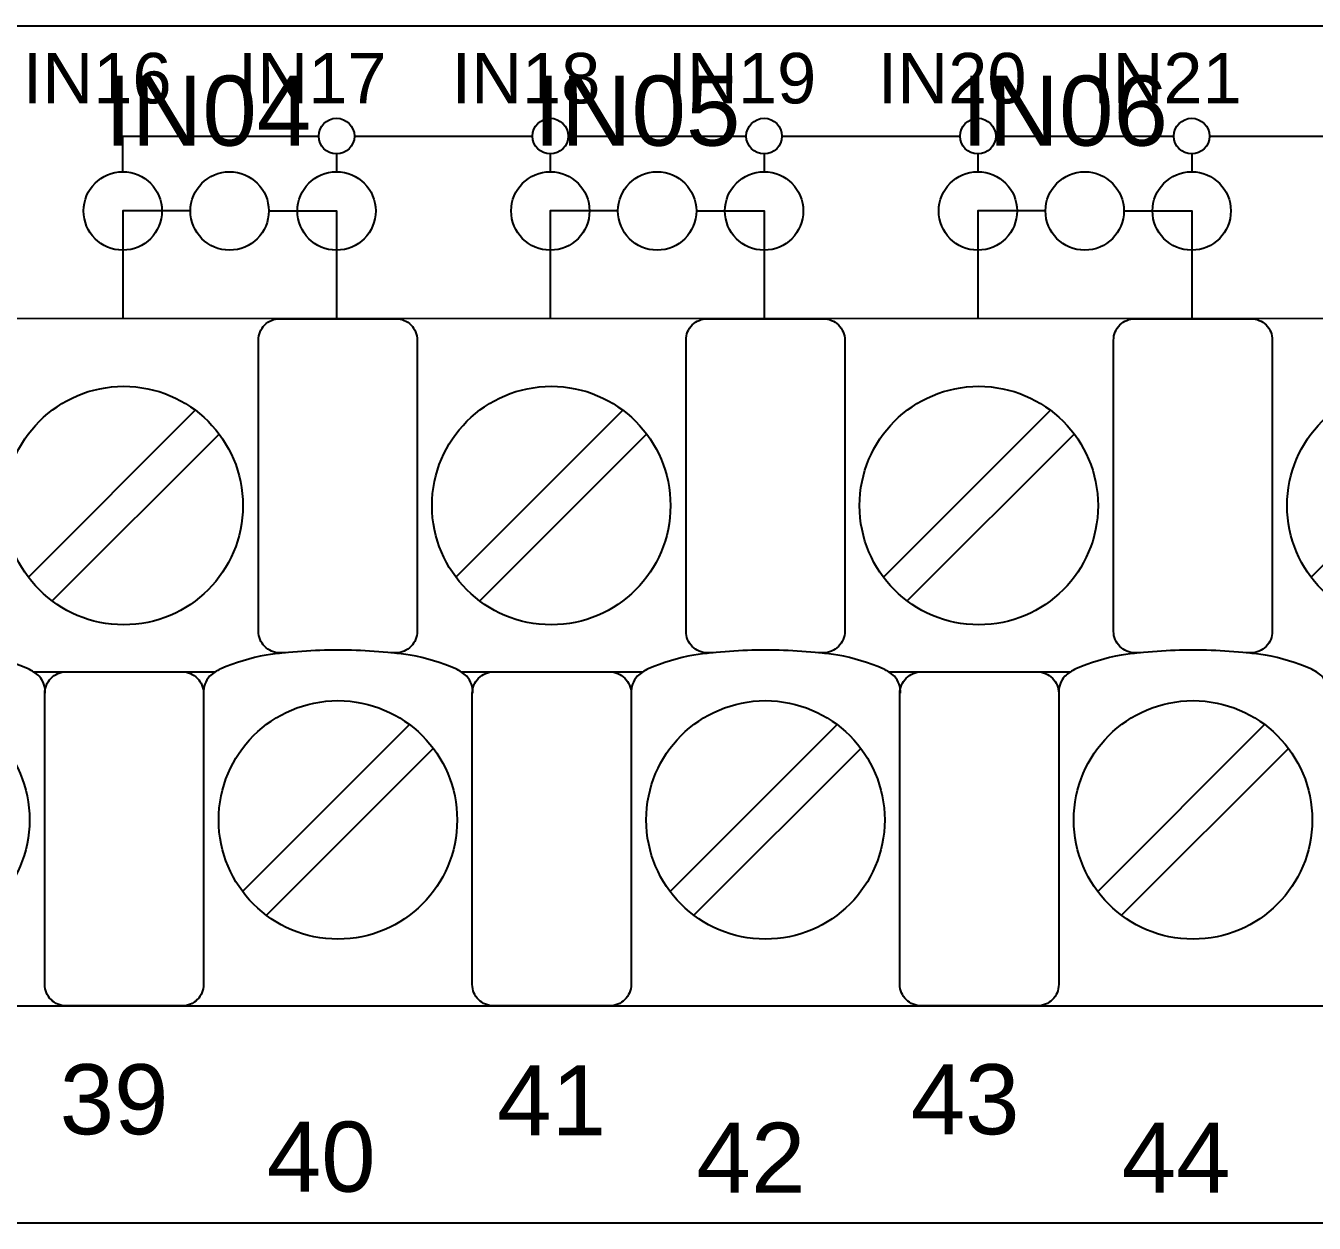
# Model space of a CAD drawing. Extents: x 1 to 47.7, y 0.3 to 34.2.
# Drawn here: x 40.537 to 42.345, y 9.106 to 10.786 of the extents above; entities that cross this region are included whole.
import ezdxf

# ---------------------------------------------------------------- set-up
doc = ezdxf.new("R2010")
doc.units = 0
doc.header["$MEASUREMENT"] = 0
for name, color, linetype in [('6_1__0__EMPTY', 7, 'CONTINUOUS'), ('6_2__2___8__OPTOISO_IND_LS', 7, 'CONTINUOUS'), ('6_3__7___8__OPTOISO_IND_LS', 7, 'CONTINUOUS'), ('6_4__4___24__OPTOISO_LS_IN', 7, 'CONTINUOUS'), ('6_5__D___24__OPTOISO_LS_IN', 7, 'CONTINUOUS'), ('6_6__8___8__OPTOISO_IND_LS', 7, 'CONTINUOUS'), ('7_0______DWG_', 7, 'CONTINUOUS')]:
    doc.layers.add(name, color=color, linetype=linetype)
doc.styles.add('ARIAL', font='arial.ttf')

msp = doc.modelspace()

# ---------------------------------------------------------------- linework, layer by layer
at = {"layer": '6_1__0__EMPTY'}
msp.add_lwpolyline([(43.4565, 10.3753), (38.4754, 10.3754, 0.414215), (38.4454, 10.3454), (38.4455, 10.0325), (38.3546, 9.7877, 0.47859), (38.4996, 9.5892), (38.733, 9.5892, -0.414214), (38.763, 9.5592), (38.763, 9.4412, 0.414213), (38.793, 9.4112), (43.7748, 9.4111, 0.414214), (43.8048, 9.4411), (43.8048, 9.7542), (43.8957, 9.9989, 0.480048), (43.7507, 10.1971), (43.5165, 10.1971, -0.414214), (43.4865, 10.2271), (43.4865, 10.3453, 0.414212), (43.4565, 10.3753), (43.4565, 10.3753)], format="xyb", dxfattribs=at)
at = {"layer": '6_2__2___8__OPTOISO_IND_LS'}
for points in [[(40.7681, 10.5265), (40.6732, 10.5265), (40.6732, 10.3753)], [(40.8781, 10.5265), (40.9732, 10.5265), (40.9732, 10.3753)], [(41.3681, 10.5265), (41.2732, 10.5265), (41.2732, 10.3753)], [(41.4781, 10.5265), (41.5732, 10.5265), (41.5732, 10.3753)], [(41.9681, 10.5265), (41.8732, 10.5265), (41.8732, 10.3753)], [(42.0781, 10.5265), (42.1732, 10.5265), (42.1732, 10.3753)], [(40.7749, 10.247), (40.5407, 10.0128)], [(41.3749, 10.247), (41.1407, 10.0128)], [(41.9749, 10.247), (41.7407, 10.0128)], [(42.5749, 10.247), (42.3407, 10.0128)], [(40.8083, 10.2135), (40.5741, 9.9794)], [(41.4083, 10.2135), (41.1741, 9.9794)], [(42.0083, 10.2135), (41.7741, 9.9794)], [(40.548, 9.8799), (40.8031, 9.8799)], [(41.148, 9.8799), (41.4031, 9.8799)], [(41.748, 9.8799), (42.0031, 9.8799)], [(41.0755, 9.806), (40.8413, 9.5718)], [(41.6755, 9.806), (41.4413, 9.5718)], [(42.2755, 9.806), (42.0413, 9.5718)], [(41.1089, 9.7725), (40.8748, 9.5384)], [(41.7089, 9.7725), (41.4748, 9.5384)], [(42.3089, 9.7725), (42.0748, 9.5384)]]:
    msp.add_lwpolyline(points, dxfattribs=at)
for points in [[(38.763, 9.4412, 0.414213), (38.793, 9.4112), (43.7748, 9.4111, 0.414214), (43.8048, 9.4411), (43.8048, 9.7542), (43.8957, 9.9989, 0.480048), (43.7507, 10.1971), (43.5165, 10.1971, -0.414214), (43.4865, 10.2271), (43.4865, 10.3453, 0.414212), (43.4565, 10.3753), (43.4565, 10.3753), (38.4754, 10.3754, 0.414215), (38.4454, 10.3454), (38.4455, 10.0325), (38.3546, 9.7877, 0.47859), (38.4996, 9.5892), (38.733, 9.5892, -0.414214), (38.763, 9.5592)], [(40.9015, 9.9066), (40.8936, 9.9066, -0.414214), (40.8636, 9.9366), (40.8636, 10.3453, -0.414214), (40.8936, 10.3753), (41.0564, 10.3753, -0.414214), (41.0864, 10.3453), (41.0864, 9.9366, -0.414214), (41.0564, 9.9066), (41.0496, 9.9066)], [(41.5015, 9.9066), (41.4936, 9.9066, -0.414214), (41.4636, 9.9366), (41.4636, 10.3453, -0.414214), (41.4936, 10.3753), (41.6564, 10.3753, -0.414214), (41.6864, 10.3453), (41.6864, 9.9366, -0.414214), (41.6564, 9.9066), (41.6496, 9.9066)], [(42.1015, 9.9066), (42.0936, 9.9066, -0.414214), (42.0636, 9.9366), (42.0636, 10.3453, -0.414214), (42.0936, 10.3753), (42.2564, 10.3753, -0.414214), (42.2864, 10.3453), (42.2864, 9.9366, -0.414214), (42.2564, 9.9066), (42.2496, 9.9066)], [(40.5645, 9.8499, 0.191033), (40.556, 9.8738, 0.081668), (40.5404, 9.884, 0.0591), (40.4766, 9.9033, 0.034646), (40.3751, 9.9104, 0.03436), (40.2744, 9.9033, 0.0591), (40.2107, 9.884, 0.081668), (40.1951, 9.8738, 0.191033), (40.1866, 9.8499)], [(41.1645, 9.8499, 0.191033), (41.156, 9.8738, 0.081668), (41.1404, 9.884, 0.0591), (41.0767, 9.9033, 0.034646), (40.9751, 9.9104, 0.03436), (40.8744, 9.9033, 0.0591), (40.8107, 9.884, 0.081668), (40.7951, 9.8738, 0.191033), (40.7866, 9.8499)], [(41.7645, 9.8499, 0.191033), (41.756, 9.8738, 0.081668), (41.7404, 9.884, 0.0591), (41.6767, 9.9033, 0.034646), (41.5751, 9.9104, 0.03436), (41.4744, 9.9033, 0.0591), (41.4107, 9.884, 0.081668), (41.3951, 9.8738, 0.191033), (41.3866, 9.8499)], [(42.3645, 9.8499, 0.191033), (42.356, 9.8738, 0.081668), (42.3404, 9.884, 0.0591), (42.2767, 9.9033, 0.034646), (42.1751, 9.9104, 0.03436), (42.0744, 9.9033, 0.0591), (42.0107, 9.884, 0.081668), (41.9951, 9.8738, 0.191033), (41.9866, 9.8499)], [(40.7566, 9.8799, -0.414214), (40.7866, 9.8499), (40.7866, 9.4412, -0.414214), (40.7566, 9.4112), (40.5937, 9.4112, -0.414214), (40.5637, 9.4412), (40.5637, 9.8499, -0.414214), (40.5937, 9.8799)], [(41.3566, 9.8799, -0.414214), (41.3866, 9.8499), (41.3866, 9.4412, -0.414214), (41.3566, 9.4112), (41.1937, 9.4112, -0.414214), (41.1637, 9.4412), (41.1637, 9.8499, -0.414214), (41.1937, 9.8799)], [(41.9566, 9.8799, -0.414214), (41.9866, 9.8499), (41.9866, 9.4412, -0.414214), (41.9566, 9.4112), (41.7937, 9.4112, -0.414214), (41.7637, 9.4412), (41.7637, 9.8499, -0.414214), (41.7937, 9.8799)]]:
    msp.add_lwpolyline(points, format="xyb", dxfattribs=at)
for centre, radius in [((40.8231, 10.5265), 0.055), ((41.4231, 10.5265), 0.055), ((42.0231, 10.5265), 0.055), ((40.6745, 10.1132), 0.1673), ((41.2745, 10.1132), 0.1673), ((41.8745, 10.1132), 0.1673), ((42.4745, 10.1132), 0.1673), ((40.3751, 9.6722), 0.1673), ((40.9751, 9.6722), 0.1673), ((41.5751, 9.6722), 0.1673), ((42.1751, 9.6722), 0.1673)]:
    msp.add_circle(centre, radius, dxfattribs=at)
at = {"layer": '6_3__7___8__OPTOISO_IND_LS'}
for points in [[(40.7681, 10.5265), (40.6732, 10.5265), (40.6732, 10.3753)], [(40.8781, 10.5265), (40.9732, 10.5265), (40.9732, 10.3753)], [(41.3681, 10.5265), (41.2732, 10.5265), (41.2732, 10.3753)], [(41.4781, 10.5265), (41.5732, 10.5265), (41.5732, 10.3753)], [(41.9681, 10.5265), (41.8732, 10.5265), (41.8732, 10.3753)], [(42.0781, 10.5265), (42.1732, 10.5265), (42.1732, 10.3753)], [(40.7749, 10.247), (40.5407, 10.0128)], [(41.3749, 10.247), (41.1407, 10.0128)], [(41.9749, 10.247), (41.7407, 10.0128)], [(42.5749, 10.247), (42.3407, 10.0128)], [(40.8083, 10.2135), (40.5741, 9.9794)], [(41.4083, 10.2135), (41.1741, 9.9794)], [(42.0083, 10.2135), (41.7741, 9.9794)], [(40.548, 9.8799), (40.8031, 9.8799)], [(41.148, 9.8799), (41.4031, 9.8799)], [(41.748, 9.8799), (42.0031, 9.8799)], [(41.0755, 9.806), (40.8413, 9.5718)], [(41.6755, 9.806), (41.4413, 9.5718)], [(42.2755, 9.806), (42.0413, 9.5718)], [(41.1089, 9.7725), (40.8748, 9.5384)], [(41.7089, 9.7725), (41.4748, 9.5384)], [(42.3089, 9.7725), (42.0748, 9.5384)]]:
    msp.add_lwpolyline(points, dxfattribs=at)
for points in [[(38.763, 9.4412, 0.414213), (38.793, 9.4112), (43.7748, 9.4111, 0.414214), (43.8048, 9.4411), (43.8048, 9.7542), (43.8957, 9.9989, 0.480048), (43.7507, 10.1971), (43.5165, 10.1971, -0.414214), (43.4865, 10.2271), (43.4865, 10.3453, 0.414212), (43.4565, 10.3753), (43.4565, 10.3753), (38.4754, 10.3754, 0.414215), (38.4454, 10.3454), (38.4455, 10.0325), (38.3546, 9.7877, 0.47859), (38.4996, 9.5892), (38.733, 9.5892, -0.414214), (38.763, 9.5592)], [(40.9015, 9.9066), (40.8936, 9.9066, -0.414214), (40.8636, 9.9366), (40.8636, 10.3453, -0.414214), (40.8936, 10.3753), (41.0564, 10.3753, -0.414214), (41.0864, 10.3453), (41.0864, 9.9366, -0.414214), (41.0564, 9.9066), (41.0496, 9.9066)], [(41.5015, 9.9066), (41.4936, 9.9066, -0.414214), (41.4636, 9.9366), (41.4636, 10.3453, -0.414214), (41.4936, 10.3753), (41.6564, 10.3753, -0.414214), (41.6864, 10.3453), (41.6864, 9.9366, -0.414214), (41.6564, 9.9066), (41.6496, 9.9066)], [(42.1015, 9.9066), (42.0936, 9.9066, -0.414214), (42.0636, 9.9366), (42.0636, 10.3453, -0.414214), (42.0936, 10.3753), (42.2564, 10.3753, -0.414214), (42.2864, 10.3453), (42.2864, 9.9366, -0.414214), (42.2564, 9.9066), (42.2496, 9.9066)], [(40.5645, 9.8499, 0.191033), (40.556, 9.8738, 0.081668), (40.5404, 9.884, 0.0591), (40.4766, 9.9033, 0.034646), (40.3751, 9.9104, 0.03436), (40.2744, 9.9033, 0.0591), (40.2107, 9.884, 0.081668), (40.1951, 9.8738, 0.191033), (40.1866, 9.8499)], [(41.1645, 9.8499, 0.191033), (41.156, 9.8738, 0.081668), (41.1404, 9.884, 0.0591), (41.0767, 9.9033, 0.034646), (40.9751, 9.9104, 0.03436), (40.8744, 9.9033, 0.0591), (40.8107, 9.884, 0.081668), (40.7951, 9.8738, 0.191033), (40.7866, 9.8499)], [(41.7645, 9.8499, 0.191033), (41.756, 9.8738, 0.081668), (41.7404, 9.884, 0.0591), (41.6767, 9.9033, 0.034646), (41.5751, 9.9104, 0.03436), (41.4744, 9.9033, 0.0591), (41.4107, 9.884, 0.081668), (41.3951, 9.8738, 0.191033), (41.3866, 9.8499)], [(42.3645, 9.8499, 0.191033), (42.356, 9.8738, 0.081668), (42.3404, 9.884, 0.0591), (42.2767, 9.9033, 0.034646), (42.1751, 9.9104, 0.03436), (42.0744, 9.9033, 0.0591), (42.0107, 9.884, 0.081668), (41.9951, 9.8738, 0.191033), (41.9866, 9.8499)], [(40.7566, 9.8799, -0.414214), (40.7866, 9.8499), (40.7866, 9.4412, -0.414214), (40.7566, 9.4112), (40.5937, 9.4112, -0.414214), (40.5637, 9.4412), (40.5637, 9.8499, -0.414214), (40.5937, 9.8799)], [(41.3566, 9.8799, -0.414214), (41.3866, 9.8499), (41.3866, 9.4412, -0.414214), (41.3566, 9.4112), (41.1937, 9.4112, -0.414214), (41.1637, 9.4412), (41.1637, 9.8499, -0.414214), (41.1937, 9.8799)], [(41.9566, 9.8799, -0.414214), (41.9866, 9.8499), (41.9866, 9.4412, -0.414214), (41.9566, 9.4112), (41.7937, 9.4112, -0.414214), (41.7637, 9.4412), (41.7637, 9.8499, -0.414214), (41.7937, 9.8799)]]:
    msp.add_lwpolyline(points, format="xyb", dxfattribs=at)
for centre, radius in [((40.8231, 10.5265), 0.055), ((41.4231, 10.5265), 0.055), ((42.0231, 10.5265), 0.055), ((40.6745, 10.1132), 0.1673), ((41.2745, 10.1132), 0.1673), ((41.8745, 10.1132), 0.1673), ((42.4745, 10.1132), 0.1673), ((40.3751, 9.6722), 0.1673), ((40.9751, 9.6722), 0.1673), ((41.5751, 9.6722), 0.1673), ((42.1751, 9.6722), 0.1673)]:
    msp.add_circle(centre, radius, dxfattribs=at)
at = {"layer": '6_4__4___24__OPTOISO_LS_IN'}
for points in [[(40.6732, 10.5815), (40.6732, 10.6315), (40.9482, 10.6315)], [(40.9982, 10.6315), (41.2482, 10.6315)], [(41.2982, 10.6315), (41.5482, 10.6315)], [(41.5982, 10.6315), (41.8482, 10.6315)], [(41.8982, 10.6315), (42.1482, 10.6315)], [(42.1982, 10.6315), (42.4482, 10.6315)], [(40.9732, 10.6065), (40.9732, 10.5815)], [(41.2732, 10.6065), (41.2732, 10.5815)], [(41.5732, 10.6065), (41.5732, 10.5815)], [(41.8732, 10.6065), (41.8732, 10.5815)], [(42.1732, 10.6065), (42.1732, 10.5815)], [(40.6732, 10.4715), (40.6732, 10.3753)], [(40.9732, 10.4715), (40.9732, 10.3753)], [(41.2732, 10.4715), (41.2732, 10.3753)], [(41.5732, 10.4715), (41.5732, 10.3753)], [(41.8732, 10.4715), (41.8732, 10.3753)], [(42.1732, 10.4715), (42.1732, 10.3753)], [(40.7749, 10.247), (40.5407, 10.0128)], [(41.3749, 10.247), (41.1407, 10.0128)], [(41.9749, 10.247), (41.7407, 10.0128)], [(42.5749, 10.247), (42.3407, 10.0128)], [(40.8083, 10.2135), (40.5741, 9.9794)], [(41.4083, 10.2135), (41.1741, 9.9794)], [(42.0083, 10.2135), (41.7741, 9.9794)], [(40.548, 9.8799), (40.8031, 9.8799)], [(41.148, 9.8799), (41.4031, 9.8799)], [(41.748, 9.8799), (42.0031, 9.8799)], [(41.0755, 9.806), (40.8413, 9.5718)], [(41.6755, 9.806), (41.4413, 9.5718)], [(42.2755, 9.806), (42.0413, 9.5718)], [(41.1089, 9.7725), (40.8748, 9.5384)], [(41.7089, 9.7725), (41.4748, 9.5384)], [(42.3089, 9.7725), (42.0748, 9.5384)]]:
    msp.add_lwpolyline(points, dxfattribs=at)
for points in [[(38.763, 9.4412, 0.414213), (38.793, 9.4112), (43.7748, 9.4111, 0.414214), (43.8048, 9.4411), (43.8048, 9.7542), (43.8957, 9.9989, 0.480048), (43.7507, 10.1971), (43.5165, 10.1971, -0.414214), (43.4865, 10.2271), (43.4865, 10.3453, 0.414212), (43.4565, 10.3753), (43.4565, 10.3753), (38.4754, 10.3754, 0.414215), (38.4454, 10.3454), (38.4455, 10.0325), (38.3546, 9.7877, 0.47859), (38.4996, 9.5892), (38.733, 9.5892, -0.414214), (38.763, 9.5592)], [(40.9015, 9.9066), (40.8936, 9.9066, -0.414214), (40.8636, 9.9366), (40.8636, 10.3453, -0.414214), (40.8936, 10.3753), (41.0564, 10.3753, -0.414214), (41.0864, 10.3453), (41.0864, 9.9366, -0.414214), (41.0564, 9.9066), (41.0496, 9.9066)], [(41.5015, 9.9066), (41.4936, 9.9066, -0.414214), (41.4636, 9.9366), (41.4636, 10.3453, -0.414214), (41.4936, 10.3753), (41.6564, 10.3753, -0.414214), (41.6864, 10.3453), (41.6864, 9.9366, -0.414214), (41.6564, 9.9066), (41.6496, 9.9066)], [(42.1015, 9.9066), (42.0936, 9.9066, -0.414214), (42.0636, 9.9366), (42.0636, 10.3453, -0.414214), (42.0936, 10.3753), (42.2564, 10.3753, -0.414214), (42.2864, 10.3453), (42.2864, 9.9366, -0.414214), (42.2564, 9.9066), (42.2496, 9.9066)], [(40.5645, 9.8499, 0.191033), (40.556, 9.8738, 0.081668), (40.5404, 9.884, 0.0591), (40.4766, 9.9033, 0.034646), (40.3751, 9.9104, 0.03436), (40.2744, 9.9033, 0.0591), (40.2107, 9.884, 0.081668), (40.1951, 9.8738, 0.191033), (40.1866, 9.8499)], [(41.1645, 9.8499, 0.191033), (41.156, 9.8738, 0.081668), (41.1404, 9.884, 0.0591), (41.0767, 9.9033, 0.034646), (40.9751, 9.9104, 0.03436), (40.8744, 9.9033, 0.0591), (40.8107, 9.884, 0.081668), (40.7951, 9.8738, 0.191033), (40.7866, 9.8499)], [(41.7645, 9.8499, 0.191033), (41.756, 9.8738, 0.081668), (41.7404, 9.884, 0.0591), (41.6767, 9.9033, 0.034646), (41.5751, 9.9104, 0.03436), (41.4744, 9.9033, 0.0591), (41.4107, 9.884, 0.081668), (41.3951, 9.8738, 0.191033), (41.3866, 9.8499)], [(42.3645, 9.8499, 0.191033), (42.356, 9.8738, 0.081668), (42.3404, 9.884, 0.0591), (42.2767, 9.9033, 0.034646), (42.1751, 9.9104, 0.03436), (42.0744, 9.9033, 0.0591), (42.0107, 9.884, 0.081668), (41.9951, 9.8738, 0.191033), (41.9866, 9.8499)], [(40.7566, 9.8799, -0.414214), (40.7866, 9.8499), (40.7866, 9.4412, -0.414214), (40.7566, 9.4112), (40.5937, 9.4112, -0.414214), (40.5637, 9.4412), (40.5637, 9.8499, -0.414214), (40.5937, 9.8799)], [(41.3566, 9.8799, -0.414214), (41.3866, 9.8499), (41.3866, 9.4412, -0.414214), (41.3566, 9.4112), (41.1937, 9.4112, -0.414214), (41.1637, 9.4412), (41.1637, 9.8499, -0.414214), (41.1937, 9.8799)], [(41.9566, 9.8799, -0.414214), (41.9866, 9.8499), (41.9866, 9.4412, -0.414214), (41.9566, 9.4112), (41.7937, 9.4112, -0.414214), (41.7637, 9.4412), (41.7637, 9.8499, -0.414214), (41.7937, 9.8799)]]:
    msp.add_lwpolyline(points, format="xyb", dxfattribs=at)
for centre, radius in [((40.9732, 10.6315), 0.025), ((41.2732, 10.6315), 0.025), ((41.5732, 10.6315), 0.025), ((41.8732, 10.6315), 0.025), ((42.1732, 10.6315), 0.025), ((40.6732, 10.5265), 0.055), ((40.9732, 10.5265), 0.055), ((41.2732, 10.5265), 0.055), ((41.5732, 10.5265), 0.055), ((41.8732, 10.5265), 0.055), ((42.1732, 10.5265), 0.055), ((40.6745, 10.1132), 0.1673), ((41.2745, 10.1132), 0.1673), ((41.8745, 10.1132), 0.1673), ((42.4745, 10.1132), 0.1673), ((40.3751, 9.6722), 0.1673), ((40.9751, 9.6722), 0.1673), ((41.5751, 9.6722), 0.1673), ((42.1751, 9.6722), 0.1673)]:
    msp.add_circle(centre, radius, dxfattribs=at)
at = {"layer": '6_5__D___24__OPTOISO_LS_IN'}
for points in [[(40.6732, 10.5815), (40.6732, 10.6315), (40.9482, 10.6315)], [(40.9982, 10.6315), (41.2482, 10.6315)], [(41.2982, 10.6315), (41.5482, 10.6315)], [(41.5982, 10.6315), (41.8482, 10.6315)], [(41.8982, 10.6315), (42.1482, 10.6315)], [(42.1982, 10.6315), (42.4482, 10.6315)], [(40.9732, 10.6065), (40.9732, 10.5815)], [(41.2732, 10.6065), (41.2732, 10.5815)], [(41.5732, 10.6065), (41.5732, 10.5815)], [(41.8732, 10.6065), (41.8732, 10.5815)], [(42.1732, 10.6065), (42.1732, 10.5815)], [(40.6732, 10.4715), (40.6732, 10.3753)], [(40.9732, 10.4715), (40.9732, 10.3753)], [(41.2732, 10.4715), (41.2732, 10.3753)], [(41.5732, 10.4715), (41.5732, 10.3753)], [(41.8732, 10.4715), (41.8732, 10.3753)], [(42.1732, 10.4715), (42.1732, 10.3753)], [(40.7749, 10.247), (40.5407, 10.0128)], [(41.3749, 10.247), (41.1407, 10.0128)], [(41.9749, 10.247), (41.7407, 10.0128)], [(42.5749, 10.247), (42.3407, 10.0128)], [(40.8083, 10.2135), (40.5741, 9.9794)], [(41.4083, 10.2135), (41.1741, 9.9794)], [(42.0083, 10.2135), (41.7741, 9.9794)], [(40.548, 9.8799), (40.8031, 9.8799)], [(41.148, 9.8799), (41.4031, 9.8799)], [(41.748, 9.8799), (42.0031, 9.8799)], [(41.0755, 9.806), (40.8413, 9.5718)], [(41.6755, 9.806), (41.4413, 9.5718)], [(42.2755, 9.806), (42.0413, 9.5718)], [(41.1089, 9.7725), (40.8748, 9.5384)], [(41.7089, 9.7725), (41.4748, 9.5384)], [(42.3089, 9.7725), (42.0748, 9.5384)]]:
    msp.add_lwpolyline(points, dxfattribs=at)
for points in [[(38.763, 9.4412, 0.414213), (38.793, 9.4112), (43.7748, 9.4111, 0.414214), (43.8048, 9.4411), (43.8048, 9.7542), (43.8957, 9.9989, 0.480048), (43.7507, 10.1971), (43.5165, 10.1971, -0.414214), (43.4865, 10.2271), (43.4865, 10.3453, 0.414212), (43.4565, 10.3753), (43.4565, 10.3753), (38.4754, 10.3754, 0.414215), (38.4454, 10.3454), (38.4455, 10.0325), (38.3546, 9.7877, 0.47859), (38.4996, 9.5892), (38.733, 9.5892, -0.414214), (38.763, 9.5592)], [(40.9015, 9.9066), (40.8936, 9.9066, -0.414214), (40.8636, 9.9366), (40.8636, 10.3453, -0.414214), (40.8936, 10.3753), (41.0564, 10.3753, -0.414214), (41.0864, 10.3453), (41.0864, 9.9366, -0.414214), (41.0564, 9.9066), (41.0496, 9.9066)], [(41.5015, 9.9066), (41.4936, 9.9066, -0.414214), (41.4636, 9.9366), (41.4636, 10.3453, -0.414214), (41.4936, 10.3753), (41.6564, 10.3753, -0.414214), (41.6864, 10.3453), (41.6864, 9.9366, -0.414214), (41.6564, 9.9066), (41.6496, 9.9066)], [(42.1015, 9.9066), (42.0936, 9.9066, -0.414214), (42.0636, 9.9366), (42.0636, 10.3453, -0.414214), (42.0936, 10.3753), (42.2564, 10.3753, -0.414214), (42.2864, 10.3453), (42.2864, 9.9366, -0.414214), (42.2564, 9.9066), (42.2496, 9.9066)], [(40.5645, 9.8499, 0.191033), (40.556, 9.8738, 0.081668), (40.5404, 9.884, 0.0591), (40.4766, 9.9033, 0.034646), (40.3751, 9.9104, 0.03436), (40.2744, 9.9033, 0.0591), (40.2107, 9.884, 0.081668), (40.1951, 9.8738, 0.191033), (40.1866, 9.8499)], [(41.1645, 9.8499, 0.191033), (41.156, 9.8738, 0.081668), (41.1404, 9.884, 0.0591), (41.0767, 9.9033, 0.034646), (40.9751, 9.9104, 0.03436), (40.8744, 9.9033, 0.0591), (40.8107, 9.884, 0.081668), (40.7951, 9.8738, 0.191033), (40.7866, 9.8499)], [(41.7645, 9.8499, 0.191033), (41.756, 9.8738, 0.081668), (41.7404, 9.884, 0.0591), (41.6767, 9.9033, 0.034646), (41.5751, 9.9104, 0.03436), (41.4744, 9.9033, 0.0591), (41.4107, 9.884, 0.081668), (41.3951, 9.8738, 0.191033), (41.3866, 9.8499)], [(42.3645, 9.8499, 0.191033), (42.356, 9.8738, 0.081668), (42.3404, 9.884, 0.0591), (42.2767, 9.9033, 0.034646), (42.1751, 9.9104, 0.03436), (42.0744, 9.9033, 0.0591), (42.0107, 9.884, 0.081668), (41.9951, 9.8738, 0.191033), (41.9866, 9.8499)], [(40.7566, 9.8799, -0.414214), (40.7866, 9.8499), (40.7866, 9.4412, -0.414214), (40.7566, 9.4112), (40.5937, 9.4112, -0.414214), (40.5637, 9.4412), (40.5637, 9.8499, -0.414214), (40.5937, 9.8799)], [(41.3566, 9.8799, -0.414214), (41.3866, 9.8499), (41.3866, 9.4412, -0.414214), (41.3566, 9.4112), (41.1937, 9.4112, -0.414214), (41.1637, 9.4412), (41.1637, 9.8499, -0.414214), (41.1937, 9.8799)], [(41.9566, 9.8799, -0.414214), (41.9866, 9.8499), (41.9866, 9.4412, -0.414214), (41.9566, 9.4112), (41.7937, 9.4112, -0.414214), (41.7637, 9.4412), (41.7637, 9.8499, -0.414214), (41.7937, 9.8799)]]:
    msp.add_lwpolyline(points, format="xyb", dxfattribs=at)
for centre, radius in [((40.9732, 10.6315), 0.025), ((41.2732, 10.6315), 0.025), ((41.5732, 10.6315), 0.025), ((41.8732, 10.6315), 0.025), ((42.1732, 10.6315), 0.025), ((40.6732, 10.5265), 0.055), ((40.9732, 10.5265), 0.055), ((41.2732, 10.5265), 0.055), ((41.5732, 10.5265), 0.055), ((41.8732, 10.5265), 0.055), ((42.1732, 10.5265), 0.055), ((40.6745, 10.1132), 0.1673), ((41.2745, 10.1132), 0.1673), ((41.8745, 10.1132), 0.1673), ((42.4745, 10.1132), 0.1673), ((40.3751, 9.6722), 0.1673), ((40.9751, 9.6722), 0.1673), ((41.5751, 9.6722), 0.1673), ((42.1751, 9.6722), 0.1673)]:
    msp.add_circle(centre, radius, dxfattribs=at)
at = {"layer": '6_6__8___8__OPTOISO_IND_LS'}
for points in [[(40.7681, 10.5265), (40.6732, 10.5265), (40.6732, 10.3753)], [(40.8781, 10.5265), (40.9732, 10.5265), (40.9732, 10.3753)], [(41.3681, 10.5265), (41.2732, 10.5265), (41.2732, 10.3753)], [(41.4781, 10.5265), (41.5732, 10.5265), (41.5732, 10.3753)], [(41.9681, 10.5265), (41.8732, 10.5265), (41.8732, 10.3753)], [(42.0781, 10.5265), (42.1732, 10.5265), (42.1732, 10.3753)], [(40.7749, 10.247), (40.5407, 10.0128)], [(41.3749, 10.247), (41.1407, 10.0128)], [(41.9749, 10.247), (41.7407, 10.0128)], [(42.5749, 10.247), (42.3407, 10.0128)], [(40.8083, 10.2135), (40.5741, 9.9794)], [(41.4083, 10.2135), (41.1741, 9.9794)], [(42.0083, 10.2135), (41.7741, 9.9794)], [(40.548, 9.8799), (40.8031, 9.8799)], [(41.148, 9.8799), (41.4031, 9.8799)], [(41.748, 9.8799), (42.0031, 9.8799)], [(41.0755, 9.806), (40.8413, 9.5718)], [(41.6755, 9.806), (41.4413, 9.5718)], [(42.2755, 9.806), (42.0413, 9.5718)], [(41.1089, 9.7725), (40.8748, 9.5384)], [(41.7089, 9.7725), (41.4748, 9.5384)], [(42.3089, 9.7725), (42.0748, 9.5384)]]:
    msp.add_lwpolyline(points, dxfattribs=at)
for points in [[(38.763, 9.4412, 0.414213), (38.793, 9.4112), (43.7748, 9.4111, 0.414214), (43.8048, 9.4411), (43.8048, 9.7542), (43.8957, 9.9989, 0.480048), (43.7507, 10.1971), (43.5165, 10.1971, -0.414214), (43.4865, 10.2271), (43.4865, 10.3453, 0.414212), (43.4565, 10.3753), (43.4565, 10.3753), (38.4754, 10.3754, 0.414215), (38.4454, 10.3454), (38.4455, 10.0325), (38.3546, 9.7877, 0.47859), (38.4996, 9.5892), (38.733, 9.5892, -0.414214), (38.763, 9.5592)], [(40.9015, 9.9066), (40.8936, 9.9066, -0.414214), (40.8636, 9.9366), (40.8636, 10.3453, -0.414214), (40.8936, 10.3753), (41.0564, 10.3753, -0.414214), (41.0864, 10.3453), (41.0864, 9.9366, -0.414214), (41.0564, 9.9066), (41.0496, 9.9066)], [(41.5015, 9.9066), (41.4936, 9.9066, -0.414214), (41.4636, 9.9366), (41.4636, 10.3453, -0.414214), (41.4936, 10.3753), (41.6564, 10.3753, -0.414214), (41.6864, 10.3453), (41.6864, 9.9366, -0.414214), (41.6564, 9.9066), (41.6496, 9.9066)], [(42.1015, 9.9066), (42.0936, 9.9066, -0.414214), (42.0636, 9.9366), (42.0636, 10.3453, -0.414214), (42.0936, 10.3753), (42.2564, 10.3753, -0.414214), (42.2864, 10.3453), (42.2864, 9.9366, -0.414214), (42.2564, 9.9066), (42.2496, 9.9066)], [(40.5645, 9.8499, 0.191033), (40.556, 9.8738, 0.081668), (40.5404, 9.884, 0.0591), (40.4766, 9.9033, 0.034646), (40.3751, 9.9104, 0.03436), (40.2744, 9.9033, 0.0591), (40.2107, 9.884, 0.081668), (40.1951, 9.8738, 0.191033), (40.1866, 9.8499)], [(41.1645, 9.8499, 0.191033), (41.156, 9.8738, 0.081668), (41.1404, 9.884, 0.0591), (41.0767, 9.9033, 0.034646), (40.9751, 9.9104, 0.03436), (40.8744, 9.9033, 0.0591), (40.8107, 9.884, 0.081668), (40.7951, 9.8738, 0.191033), (40.7866, 9.8499)], [(41.7645, 9.8499, 0.191033), (41.756, 9.8738, 0.081668), (41.7404, 9.884, 0.0591), (41.6767, 9.9033, 0.034646), (41.5751, 9.9104, 0.03436), (41.4744, 9.9033, 0.0591), (41.4107, 9.884, 0.081668), (41.3951, 9.8738, 0.191033), (41.3866, 9.8499)], [(42.3645, 9.8499, 0.191033), (42.356, 9.8738, 0.081668), (42.3404, 9.884, 0.0591), (42.2767, 9.9033, 0.034646), (42.1751, 9.9104, 0.03436), (42.0744, 9.9033, 0.0591), (42.0107, 9.884, 0.081668), (41.9951, 9.8738, 0.191033), (41.9866, 9.8499)], [(40.7566, 9.8799, -0.414214), (40.7866, 9.8499), (40.7866, 9.4412, -0.414214), (40.7566, 9.4112), (40.5937, 9.4112, -0.414214), (40.5637, 9.4412), (40.5637, 9.8499, -0.414214), (40.5937, 9.8799)], [(41.3566, 9.8799, -0.414214), (41.3866, 9.8499), (41.3866, 9.4412, -0.414214), (41.3566, 9.4112), (41.1937, 9.4112, -0.414214), (41.1637, 9.4412), (41.1637, 9.8499, -0.414214), (41.1937, 9.8799)], [(41.9566, 9.8799, -0.414214), (41.9866, 9.8499), (41.9866, 9.4412, -0.414214), (41.9566, 9.4112), (41.7937, 9.4112, -0.414214), (41.7637, 9.4412), (41.7637, 9.8499, -0.414214), (41.7937, 9.8799)]]:
    msp.add_lwpolyline(points, format="xyb", dxfattribs=at)
for centre, radius in [((40.8231, 10.5265), 0.055), ((41.4231, 10.5265), 0.055), ((42.0231, 10.5265), 0.055), ((40.6745, 10.1132), 0.1673), ((41.2745, 10.1132), 0.1673), ((41.8745, 10.1132), 0.1673), ((42.4745, 10.1132), 0.1673), ((40.3751, 9.6722), 0.1673), ((40.9751, 9.6722), 0.1673), ((41.5751, 9.6722), 0.1673), ((42.1751, 9.6722), 0.1673)]:
    msp.add_circle(centre, radius, dxfattribs=at)
at = {"layer": '7_0______DWG_'}
msp.add_lwpolyline([(27.2942, 10.7863), (43.9545, 10.7863, -0.468367), (44.0044, 10.7263), (44.0044, 9.1563, -0.414132), (43.9545, 9.1063), (27.2942, 9.1063, -0.414214), (27.2442, 9.1563), (27.2442, 10.7363, -0.414287)], format="xyb", close=True, dxfattribs=at)

# ---------------------------------------------------------------- texts
at = {"layer": '6_2__2___8__OPTOISO_IND_LS', "style": 'ARIAL'}
for s, p in [('IN04', (40.6476, 10.6181)), ('IN05', (41.2498, 10.6181)), ('IN06', (41.8498, 10.6181))]:
    msp.add_text(s, height=0.09833, dxfattribs=at).set_placement(p)
at = {"layer": '6_3__7___8__OPTOISO_IND_LS', "style": 'ARIAL'}
for s, p in [('IN04', (40.6476, 10.6181)), ('IN05', (41.2498, 10.6181)), ('IN06', (41.8498, 10.6181))]:
    msp.add_text(s, height=0.09833, dxfattribs=at).set_placement(p)
at = {"layer": '6_4__4___24__OPTOISO_LS_IN', "style": 'ARIAL'}
for s, p in [('IN16', (40.5328, 10.6774)), ('IN17', (40.8345, 10.6774)), ('IN18', (41.1345, 10.6774)), ('IN19', (41.4375, 10.6774)), ('IN20', (41.7326, 10.6774)), ('IN21', (42.0345, 10.6774))]:
    msp.add_text(s, height=0.0708, dxfattribs=at).set_placement(p)
at = {"layer": '6_5__D___24__OPTOISO_LS_IN', "style": 'ARIAL'}
for s, p in [('IN16', (40.5328, 10.6774)), ('IN17', (40.8345, 10.6774)), ('IN18', (41.1345, 10.6774)), ('IN19', (41.4375, 10.6774)), ('IN20', (41.7326, 10.6774)), ('IN21', (42.0345, 10.6774))]:
    msp.add_text(s, height=0.0708, dxfattribs=at).set_placement(p)
at = {"layer": '6_6__8___8__OPTOISO_IND_LS', "style": 'ARIAL'}
for s, p in [('IN04', (40.6476, 10.6181)), ('IN05', (41.2498, 10.6181)), ('IN06', (41.8498, 10.6181))]:
    msp.add_text(s, height=0.09833, dxfattribs=at).set_placement(p)
at = {"layer": '7_0______DWG_', "style": 'ARIAL'}
for s, p in [('39', (40.5846, 9.2311)), ('43', (41.7788, 9.2311)), ('41', (41.1986, 9.2295)), ('40', (40.8753, 9.1506)), ('42', (41.4784, 9.149)), ('44', (42.0749, 9.149))]:
    msp.add_text(s, height=0.09833, dxfattribs=at).set_placement(p)

doc.saveas('drawing.dxf')
